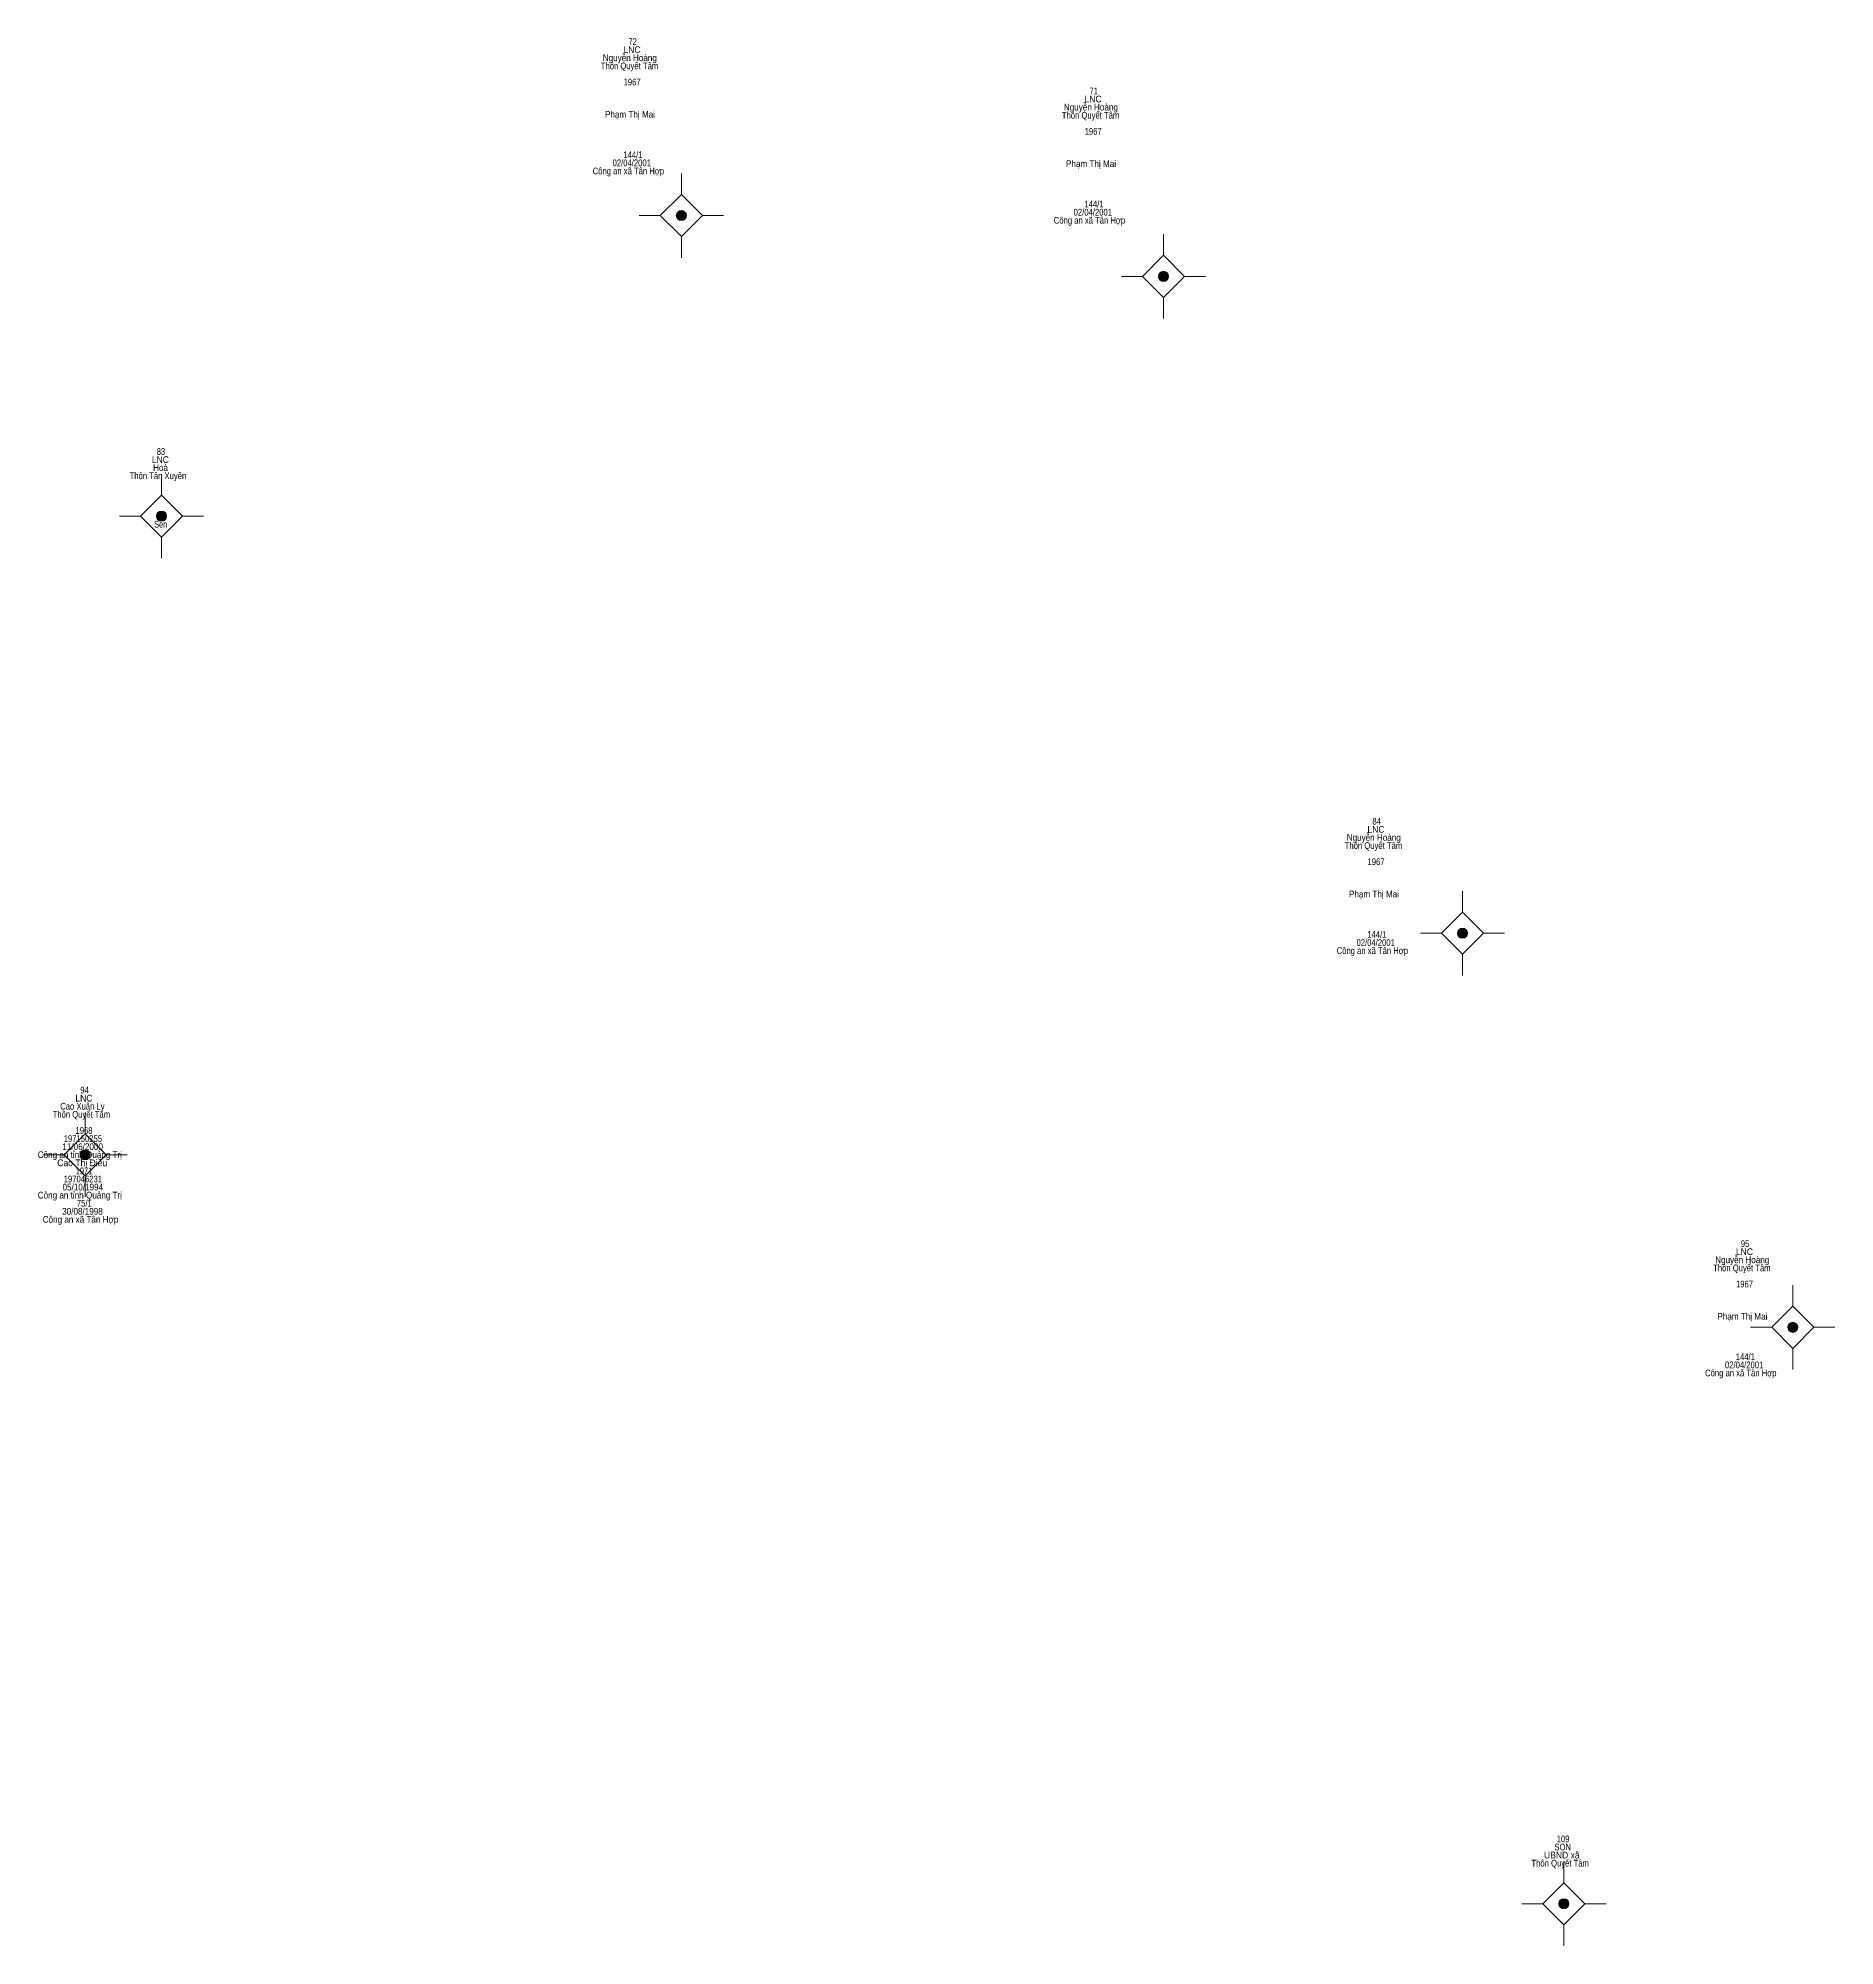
# Model space of a CAD drawing. Header units: metres. Extents: x 548452 to 551009, y 1840956 to 1844548.
# Drawn here: x 550890.8 to 550997.5, y 1841618.8 to 1841732.1 of the extents above; entities that cross this region are included whole.
import ezdxf
from ezdxf.enums import TextEntityAlignment as Align

# ---------------------------------------------------------------- set-up
doc = ezdxf.new("R2010")
doc.units = ezdxf.units.M
doc.header["$LTSCALE"] = 0.16
doc.layers.add('11', color=7, linetype='Continuous', lineweight=13)
doc.layers.add('15', color=7, linetype='Continuous')

msp = doc.modelspace()

# ---------------------------------------------------------------- hatches: boundary and pattern name
at = {"layer": '11'}
for points in [[(550929.3295, 1841721.54, 1), (550928.7295, 1841721.54, 1)], [(550957.9595, 1841717.93, 1), (550957.3595, 1841717.93, 1)], [(550898.4595, 1841703.69, 1), (550897.8595, 1841703.69, 1)], [(550975.7195, 1841678.92, 1), (550975.1195, 1841678.92, 1)], [(550893.9195, 1841665.77, 1), (550893.3195, 1841665.77, 1)], [(550995.3295, 1841655.52, 1), (550994.7295, 1841655.52, 1)], [(550981.7395, 1841621.29, 1), (550981.1395, 1841621.29, 1)]]:
    msp.add_hatch(color=256, dxfattribs=at).paths.add_polyline_path(points)

# ---------------------------------------------------------------- linework, layer by layer
for p, q in [((550929.03, 1841724.04), (550929.03, 1841722.79)), ((550927.78, 1841721.54), (550926.53, 1841721.54)), ((550931.53, 1841721.54), (550930.28, 1841721.54)), ((550929.03, 1841720.29), (550929.03, 1841719.04)), ((550957.66, 1841720.43), (550957.66, 1841719.18)), ((550956.41, 1841717.93), (550955.16, 1841717.93)), ((550960.16, 1841717.93), (550958.91, 1841717.93)), ((550957.66, 1841716.68), (550957.66, 1841715.43)), ((550898.16, 1841706.19), (550898.16, 1841704.94)), ((550896.91, 1841703.69), (550895.66, 1841703.69)), ((550900.66, 1841703.69), (550899.41, 1841703.69)), ((550898.16, 1841702.44), (550898.16, 1841701.19)), ((550975.42, 1841681.42), (550975.42, 1841680.17)), ((550974.17, 1841678.92), (550972.92, 1841678.92)), ((550977.92, 1841678.92), (550976.67, 1841678.92)), ((550975.42, 1841677.67), (550975.42, 1841676.42)), ((550893.62, 1841668.27), (550893.62, 1841667.02)), ((550892.37, 1841665.77), (550891.12, 1841665.77)), ((550896.12, 1841665.77), (550894.87, 1841665.77)), ((550893.62, 1841664.52), (550893.62, 1841663.27)), ((550995.03, 1841658.02), (550995.03, 1841656.77)), ((550993.78, 1841655.52), (550992.53, 1841655.52)), ((550997.53, 1841655.52), (550996.28, 1841655.52)), ((550995.03, 1841654.27), (550995.03, 1841653.02)), ((550981.44, 1841623.79), (550981.44, 1841622.54)), ((550980.19, 1841621.29), (550978.94, 1841621.29)), ((550983.94, 1841621.29), (550982.69, 1841621.29)), ((550981.44, 1841620.04), (550981.44, 1841618.79))]:
    msp.add_line(p, q, dxfattribs=at)
for points in [[(550929.03, 1841722.79), (550927.78, 1841721.54), (550929.03, 1841720.29), (550930.28, 1841721.54)], [(550957.66, 1841719.18), (550956.41, 1841717.93), (550957.66, 1841716.68), (550958.91, 1841717.93)], [(550898.16, 1841704.94), (550896.91, 1841703.69), (550898.16, 1841702.44), (550899.41, 1841703.69)], [(550975.42, 1841680.17), (550974.17, 1841678.92), (550975.42, 1841677.67), (550976.67, 1841678.92)], [(550893.62, 1841667.02), (550892.37, 1841665.77), (550893.62, 1841664.52), (550894.87, 1841665.77)], [(550995.03, 1841656.77), (550993.78, 1841655.52), (550995.03, 1841654.27), (550996.28, 1841655.52)], [(550981.44, 1841622.54), (550980.19, 1841621.29), (550981.44, 1841620.04), (550982.69, 1841621.29)]]:
    msp.add_lwpolyline(points, close=True, dxfattribs=at)
for centre in [(550929.0295, 1841721.54), (550957.6595, 1841717.93), (550898.1595, 1841703.69), (550975.4195, 1841678.92), (550893.6195, 1841665.77), (550995.0295, 1841655.52), (550981.4395, 1841621.29)]:
    msp.add_circle(centre, 0.3, dxfattribs=at)

# ---------------------------------------------------------------- texts
at = {"layer": '15'}
for s, width, p in [('72', 0.8, (550926.14, 1841731.67)), ('Thôn Quyết Tâm', 0.85, (550925.95, 1841730.23)), ('Nguyễn Hoàng', 0.9, (550925.97, 1841730.71)), ('LNC', 0.95, (550926.1, 1841731.19)), ('1967', 0.85, (550926.105, 1841729.27)), ('LNC', 0.95, (550953.48, 1841728.26)), ('71', 0.75, (550953.52, 1841728.74)), ('Phạm Thị Mai', 0.9, (550925.98, 1841727.35)), ('Thôn Quyết Tâm', 0.85, (550953.33, 1841727.3)), ('Nguyễn Hoàng', 0.9, (550953.35, 1841727.78)), ('1967', 0.85, (550953.485, 1841726.34)), (' 144/1', 0.85, (550926.09, 1841724.95)), (' Công an xã Tân Hợp ', 0.85, (550925.885, 1841723.99)), (' 02/04/2001', 0.85, (550926.02, 1841724.47)), ('Phạm Thị Mai', 0.9, (550953.36, 1841724.42)), (' 02/04/2001', 0.85, (550953.4, 1841721.54)), (' 144/1', 0.85, (550953.47, 1841722.02)), (' Công an xã Tân Hợp ', 0.85, (550953.265, 1841721.06)), ('LNC', 0.95, (550898.09, 1841706.85)), ('83', 0.8, (550898.125, 1841707.33)), ('Thôn Tân Xuyên', 0.85, (550897.945, 1841705.89)), ('Hoà', 0.9, (550898.1, 1841706.37)), ('Sen', 0.75, (550898.11, 1841703.01)), ('84', 0.85, (550970.32, 1841685.37)), ('Thôn Quyết Tâm', 0.85, (550970.13, 1841683.93)), ('Nguyễn Hoàng', 0.9, (550970.15, 1841684.41)), ('LNC', 0.95, (550970.28, 1841684.89)), ('1967', 0.85, (550970.285, 1841682.97)), ('Phạm Thị Mai', 0.9, (550970.16, 1841681.05)), (' 02/04/2001', 0.85, (550970.2, 1841678.17)), (' 144/1', 0.85, (550970.27, 1841678.65)), (' Công an xã Tân Hợp ', 0.85, (550970.065, 1841677.69)), ('94', 0.85, (550893.59, 1841669.41)), ('Thôn Quyết Tâm', 0.85, (550893.4, 1841667.97)), ('Cao Xuân Ly', 0.85, (550893.46, 1841668.45)), ('LNC', 0.95, (550893.55, 1841668.93)), ('1968', 0.85, (550893.555, 1841667.01)), ('11/06/2000', 0.9, (550893.475, 1841666.05)), ('197150255', 0.85, (550893.485, 1841666.53)), ('Công an tỉnh Quảng Trị', 0.9, (550893.31, 1841665.57)), ('Cao Thị Điều', 0.95, (550893.45, 1841665.09)), ('1971', 0.8, (550893.555, 1841664.61)), ('05/10/1994', 0.9, (550893.485, 1841663.65)), ('197046231', 0.85, (550893.49, 1841664.13)), ('Công an tỉnh Quảng Trị', 0.9, (550893.31, 1841663.17)), ('75/1', 0.85, (550893.575, 1841662.69)), ('Công an xã Tân Hợp', 0.9, (550893.35, 1841661.73)), ('30/08/1998', 0.9, (550893.465, 1841662.21)), ('95', 0.8, (550992.195, 1841660.29)), ('Thôn Quyết Tâm', 0.85, (550992.01, 1841658.85)), ('Nguyễn Hoàng', 0.9, (550992.03, 1841659.33)), ('LNC', 0.95, (550992.16, 1841659.81)), ('1967', 0.85, (550992.165, 1841657.89)), ('Phạm Thị Mai', 0.9, (550992.04, 1841655.97)), (' 144/1', 0.85, (550992.15, 1841653.57)), (' Công an xã Tân Hợp ', 0.85, (550991.945, 1841652.61)), (' 02/04/2001', 0.85, (550992.08, 1841653.09)), ('109', 0.85, (550981.39, 1841624.94)), ('UBND xã', 0.95, (550981.315, 1841623.98)), ('SON', 0.85, (550981.37, 1841624.46)), ('Thôn Quyết Tâm', 0.85, (550981.22, 1841623.5))]:
    msp.add_text(s, height=0.4, dxfattribs=dict(at, width=width)).set_placement(p, align=Align.CENTER)

doc.saveas('drawing.dxf')
